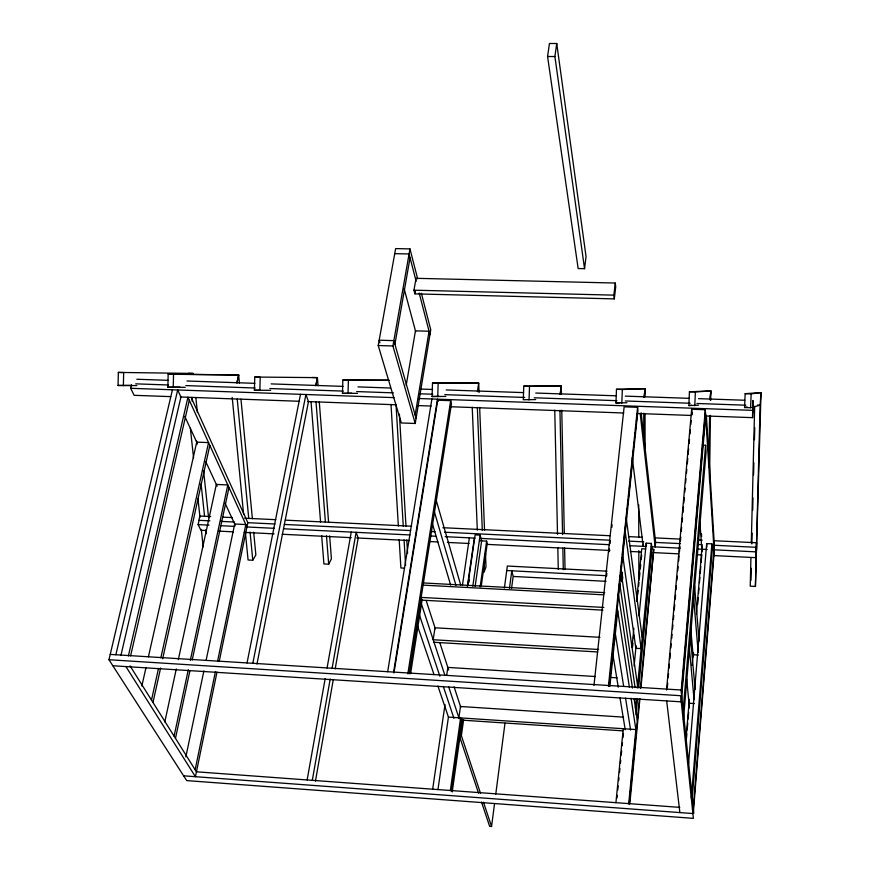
<?xml version="1.0" encoding="UTF-8"?>
<svg xmlns="http://www.w3.org/2000/svg" width="870" height="870" viewBox="0 0 870 870"><rect width="100%" height="100%" fill="white"/><g stroke="black" fill="none" stroke-linecap="round" stroke-linejoin="round"><path stroke-width="1.3" d="M708.843 467.19L709.572 415.61M709.518 480.534L710.453 415.36M710.67 400.417L710.812 390.913L689.421 391.772L688.855 405.583L698.534 405.192M136.807 385.584L118.059 385.475L118.353 372.414L193.27 373.447L188.442 373.284M123.377 385.66L123.67 372.588L118.353 372.414M185.256 387.313L167.867 387.226L168.171 374.1L238.652 374.981L239.424 383.039M173.228 387.422L173.543 374.285L238.652 374.981L236.934 382.909L238.652 374.981M750.93 557.779L750.234 586.173L755.421 586.445L761.022 392.609L745.155 393.664L744.568 407.541L750.571 407.747L760.13 405.181L761.022 392.609L751.169 393.86L745.155 393.664M751.299 542.902L754.671 406.312M750.94 580.507L751.245 568.327M751.854 543.967L752.115 533.147M752.691 510.146L752.996 497.966M753.561 474.966L753.866 462.786M754.442 439.785L754.736 427.605M755.421 586.445L760.13 405.148M270.635 390.304L254.41 390.282L254.758 377.036L317.409 377.634L318.039 385.747M259.858 390.467L260.217 377.221L254.758 377.036M357.483 393.349L342.465 393.381L342.856 380.016L388.357 380.157M348.022 393.577L348.413 380.212L389.466 380.32M445.821 396.437L432.075 396.535L432.51 383.061L478.685 383.083L479.065 392.544M437.73 396.731L438.165 383.257L478.685 383.083L477.402 391.62M561.433 393.969L561.27 385.867L523.773 386.149L523.283 399.743L535.702 399.569M529.036 399.95L529.525 386.345L561.27 385.867L560.182 394.48L561.27 385.867M626.976 402.723L615.96 403.006L616.482 389.292L645.029 388.694L645.029 396.796M621.811 403.212L622.344 389.499L645.029 388.694L644.126 397.383L645.029 388.694M694.793 405.79L695.369 391.968L710.812 390.913L710.061 399.667L710.812 390.913M750.571 407.747L751.169 393.86M714.411 540.738L756.508 542.76L756.291 550.797M714.248 555.604L756.237 557.681L756.4 547.306L714.161 545.262M756.498 550.862L756.508 542.76M756.237 557.681L756.4 547.306M752.572 417.654L752.735 405.431L752.572 417.654L705.102 415.947M691.356 797.942L711.899 543.859L706.657 543.598L688.551 763.762M692.096 800.106L712.269 549.72L711.899 543.859M693.51 810.438L714.172 552.298L705.287 409.716L691.683 409.237L666.561 689.975M682.95 712.715L705.613 445.266L702.21 445.135M683.439 719.86L706.059 452.161L705.613 445.266M685.951 739.815L689.334 699.262M692.15 665.463L693.172 653.305M696.435 614.1L702.133 545.816M686.517 737.956L686.854 733.899M687.191 729.854L687.757 723.1M688.094 719.055L688.648 712.312M688.986 708.256L689.442 702.862M693.26 656.97L693.597 652.924M697.653 604.335L698.208 597.592M698.545 593.547L699.001 588.142M699.447 582.748L699.893 577.343M700.23 573.297L700.796 566.555M701.133 562.498L701.698 555.756M681.199 690.889L705.287 409.716M681.471 693.542L705.483 412.848M705.679 415.969L681.254 701.84L112.85 665.746M667.355 687.213L667.714 683.146M668.203 677.73L668.562 673.674M669.041 668.258L669.411 664.191M669.889 658.775L670.379 653.359M670.857 647.943L671.227 643.887M671.705 638.471L672.064 634.404M672.553 628.988L672.912 624.932M673.402 619.516L673.761 615.449M674.25 610.033L674.729 604.617M675.218 599.202L675.577 595.145M676.055 589.729L676.425 585.662M676.904 580.246L677.273 576.19M677.752 570.774L678.121 566.707M678.6 561.291L679.089 555.876M679.448 551.819L679.927 546.404M680.416 540.988L680.775 536.92M681.264 531.505L681.623 527.448M682.113 522.033L682.471 517.965M682.95 512.55L683.439 507.134M683.798 503.077L684.288 497.662M684.766 492.246L685.136 488.179M685.614 482.763L685.984 478.707M686.463 473.291L686.821 469.224M687.311 463.808L687.789 458.392M688.159 454.336L688.638 448.92M689.127 443.504L689.486 439.437M689.975 434.021L690.334 429.965M690.813 424.549L691.182 420.482M691.661 415.066L691.9 412.358M628.727 803.608L635.872 729.549L448.441 717.097M629.217 804.337L639.352 699.099M640.385 688.3L653.761 549.34L651.097 549.209M629.836 803.706L639.939 698.643M640.972 687.865L653.761 549.34M635.372 708.18L636.296 698.719M637.329 688.05L651.369 543.435L646.192 543.184L639.026 616.058M636.035 714.738L637.59 698.599M638.634 687.833L652.032 549.253L651.369 543.435M615.916 802.673L623.279 728.712M616.971 798.029L617.243 795.31M617.765 789.971L618.178 785.882M618.7 780.575L618.983 777.791M619.505 772.527L619.918 768.362M620.44 763.131L620.723 760.282M621.245 755.073L621.658 750.843M622.18 745.677L622.463 742.762M622.974 737.629L623.409 733.334M631.99 647.106L633.86 628.238M636.546 601.29L641.766 548.742L645.768 548.937M632.544 647.236L632.947 643.18M633.48 637.764L633.751 635.067M637.775 594.493L638.178 590.436M638.58 586.38L638.982 582.324M639.526 576.919L639.928 572.862M640.331 568.806L640.733 564.739M641.266 559.334L641.679 555.278M643.398 544.087L643.18 546.338L632.272 457.522M634.11 665.996L636.1 645.747M608.402 686.343L637.579 407.312L624.138 406.834L593.96 685.44M618.124 596.646L618.69 591.252M618.972 588.566L619.527 583.183M619.81 580.486L620.375 575.103M620.799 571.057L621.365 565.674M621.637 562.977L622.202 557.594M622.485 554.908L623.05 549.514M623.333 546.828L623.888 541.444M624.171 538.747L624.736 533.364M625.595 525.175L625.041 530.482L641.157 648.607L635.85 648.291L622.561 554.364M625.998 521.239L626.563 515.856M626.846 513.169L627.411 507.775M627.694 505.089L628.249 499.706M628.531 497.009L629.097 491.626M629.38 488.929L629.945 483.546M630.358 479.5L630.924 474.117M631.207 471.431L631.772 466.037M632.055 463.351L632.61 457.968M632.892 455.271L633.458 449.888M633.741 447.191L634.306 441.808M634.719 437.762L635.285 432.379M635.568 429.693L635.992 425.647M636.416 421.613L636.829 417.567M609.141 686.299L637.928 410.422L637.579 407.312M609.87 686.234L617.722 610.957M621.506 575.342L621.854 571.927L622.681 577.615L622.202 582.15L621.55 577.615M606.575 576.016L606.858 573.319M609.196 551.71L609.489 549.013M610.077 543.609L610.37 540.912M611.827 527.416L612.121 524.708M614.318 298.888L613.872 295.147L615.253 283.033L416.023 278.313L413.979 290.178L414.946 293.864L614.318 298.888L615.71 286.806L615.253 283.033M584.542 268.678L586.043 256.574L556.735 43.5L549.448 43.5L547.578 56.517L578.148 268.536L584.542 268.678L554.897 56.528L556.735 43.5M481.512 802.053L489.647 826.348L491.561 826.5L494.53 803.695M495.748 794.299L504.991 723.198M509.461 588.294L511.799 570.807L513.159 576.44L511.549 588.511M504.382 588.022L507.351 566.033L607.043 571.166M458.871 717.783L460.48 706.483L623.529 717.141M450.345 790.482L460.611 717.913L461.328 720.099M451.28 791.211L461.535 718.609M480.153 586.848L486.613 541.129L480.164 540.814M452.226 791.928L462.448 719.436M481.186 586.543L487.243 543.587L486.613 541.129M463.623 719.686L461.372 735.705L480.501 793.255M472.812 586.25L480.131 535.126L475.129 534.876L467.745 585.978M475.129 586.467L481.632 540.89L480.131 535.126M437.958 789.579L448.463 716.956M467.342 586.51L474.346 538.095M468.984 582.182L469.376 579.496M446.691 675.174L447.832 667.42L595.515 676.523M432.662 789.188L445.027 704.515M462.492 584.89L469.365 537.856M407.845 673.815L450.682 400.668L437.719 400.2L393.958 672.956M409.226 673.771L451.476 403.745L450.682 400.668M410.586 673.706L422.07 600.159L421.167 597.407M393.631 672.075L437.447 399.178L438.078 401.559M387.683 671.705L431.901 398.982M415.142 415.055L429.062 331.242L415.447 330.85L406.192 385.323M417.676 278.889L409.966 248.896L395.643 248.602L378.222 345.531L401.331 422.961L415.229 423.483L430.748 329.752L421.363 293.244M414.946 293.864L415.392 291.233M315.451 781.119L333.297 679.6M335.178 668.921L358.201 538.019L356.124 532.32L332.09 668.323M415.229 423.483L392.925 345.977L409.966 248.896M394.904 344.303L410.053 257.759M307.143 779.955L325.162 678.676M327.066 668.008L351.252 532.081M312.308 780.325L330.208 678.991M317.409 377.634L315.843 385.627L317.409 377.634L312.45 377.471M256.965 664.038L308.491 401.603L305.903 394.512L252.833 663.299M247.047 662.929L300.498 394.317M195.141 769.732L215.412 671.662M217.609 661.059L245.829 524.545L234.704 524.001L206.103 660.33M217.021 672.01L195.424 776.703L125.932 666.583M219.218 661.363L247.83 522.685L191.248 397.623M185.832 756.954L203.884 670.922M174.087 736.15L188.301 669.693M190.291 660.384L227.82 484.938L216.336 484.427L178.317 659.634M175.479 738.369L189.921 670.683M192.183 660.069L229.006 487.548M164.778 722.024L176.295 668.921M206.331 530.515L200.916 530.243L198.121 524.61L199.067 520.325M152.979 702.471L160.602 668.019M162.657 658.742L209.833 445.396M151.489 700.089L158.514 668.399M160.852 657.829L208.561 442.602L196.718 442.123L148.411 656.828M141.853 685.995L146.029 667.431M128.379 655.98L187.942 397.253L246.939 526.981L274.148 528.318M130.598 655.882L189.301 400.243M115.862 654.751L177.697 389.967L180.938 396.992L120.908 655.512M108.978 659.732L680.623 695.706L693.379 818.355L186.702 780.597L108.978 659.732L172.434 389.782M170.748 396.633L134.132 395.306L130.663 388.303L131.511 384.855M321.661 535.539L323.912 563.956L328.686 564.195L331.416 558.866L329.643 535.876M245.318 531.777L248.08 559.997L252.778 560.247L255.856 554.962L253.681 532.135M744.568 407.541L747.102 406.899M688.855 405.583L691.443 405.192M615.96 403.006L619.929 402.647M432.075 396.535L438.687 396.296M342.465 393.381L351.763 393.164M254.41 390.282L259.836 390.195M167.867 387.226L179.981 387.128M118.059 385.475L131.587 385.399M547.578 56.517L554.897 56.528M394.73 253.659L409.074 253.964L416.143 281.293M413.979 290.178L613.872 295.147M378.222 345.531L392.925 345.977M168.171 374.1L173.543 374.285M342.856 380.016L348.413 380.212M432.51 383.061L438.165 383.257M523.773 386.149L529.525 386.345M616.482 389.292L622.344 389.499M689.421 391.772L695.369 391.968M136.797 379.255L168.008 380.331M187.006 380.995L254.856 383.333M271.135 383.898L343.063 386.378M357.983 386.889L390.554 388.02M420.406 389.053L432.618 389.466M446.19 389.945L523.533 392.609M535.746 393.033L615.819 395.796M625.312 396.122L689.094 398.329M698.588 398.656L744.731 400.243M757.422 405.05L760.13 405.181M135.666 383.844L168.399 384.986M185.821 385.595L255.171 388.02M269.874 388.542L343.291 391.108M356.646 391.576L393.457 392.859M419.22 393.762L432.771 394.24M444.766 394.654L524.751 397.459M534.245 397.786L616.939 400.678M625.291 400.972L690.149 403.245M696.924 403.484L745.731 405.192M130.663 388.303L394.012 397.633M418.448 398.503L752.387 410.346M180.242 396.97L299.584 401.287M307.73 401.581L395.883 404.767M417.578 405.55L431.139 406.04M450.127 406.725L623.736 413M637.297 413.489L691.541 415.458M210.681 516.562L199.817 516.04L198.882 520.314L209.909 520.858M222.894 517.15L232.399 517.606M244.622 518.194L275.855 519.694M285.36 520.151L411.63 526.209M442.863 527.709L609.87 535.724M628.879 536.627L642.451 537.279M654.675 537.867L680.471 539.106M698.121 539.955L702.199 540.15M220.762 521.38L234.324 522.033M247.7 522.674L274.996 524.001M284.305 524.447L410.607 530.569M430.759 531.537L435.011 531.755M444.505 532.212L609.946 540.216M628.727 541.118L643.843 541.858M654.49 542.369L680.46 543.63M697.892 544.468L702.155 544.685M198.121 524.61L208.985 525.132M221.197 525.73L234.78 526.394M283.653 528.786L409.9 534.952M430.269 535.942L435.696 536.214M445.201 536.67L475.063 538.128M480.501 538.399L609.468 544.696M629.826 545.697L646.116 546.49M651.195 546.73L680.057 548.144M697.707 549.003L707.256 549.47M712.639 549.742L756.084 551.863M218.522 531.113L233.421 531.853M244.252 532.386L274.05 533.865M282.185 534.256L351.262 537.671M356.678 537.943L409.498 540.553M429.813 541.553L437.936 541.956M447.419 542.423L469.093 543.489M486.7 544.359L609.957 550.449M630.271 551.46L641.103 551.993M653.294 552.591L679.035 553.864M696.642 554.734L702.057 555.006M506.742 570.535L606.542 575.712M404.539 568.154L400.896 567.969L399.178 539.574M513.485 576.462L606.096 581.312M423.831 582.976L604.737 592.644M422.505 585.097L603.834 594.841M420.569 597.375L603.845 607.434M421.482 600.126L602.943 610.142M599.952 637.318L435 627.792L433.184 639.733L598.636 649.488M698.393 655.045L693.042 654.729L690.66 627.759M434.021 642.277L597.744 651.967M610.414 677.436L617.189 677.861M110.24 654.403L681.112 690.008L693.792 813.189M694.423 703.558L689.007 703.21L686.658 678.937M460.937 720.066L622.746 730.843M196.827 771.831L679.764 807.371M183.635 775.822L692.879 813.548L714.379 545.272L706.353 415.186M130.043 665.865L196.435 771.799M184.777 416.393L197.262 443.298M205.766 461.633L217.141 486.167M225.058 503.208L235.27 525.219M417.546 626.041L434.021 674.576M437.914 686.071L448.322 716.728M419.373 614.872L439.872 676.197M443.287 686.408L453.955 718.348M459.686 736.836L478.522 793.103M483.481 802.205L491.561 826.5M421.33 603.693L444.874 675.25M448.659 686.756L459.175 718.696M426.159 600.485L435.337 628.825M439.915 642.995L448.681 670.052M454.096 686.8L460.774 707.408M432.129 522.826L450.66 585.097M379.94 342.791L379.179 340.203L393.86 340.638L416.077 418.339M434.271 511.419L455.945 585.379M436.066 499.793L460.698 585.075M404.148 288.753L415.664 331.655M419.177 293.005L429.943 334.656M612.806 654.001L618.255 687.202M619.995 697.827L625.225 729.702M615.025 631.75L623.659 686.223M625.552 698.175L630.609 730.061M617.287 608.173L629.423 687.42M631.065 698.164L636.209 731.746M618.603 595.635L632.49 688.083M634.1 698.795L637.318 720.229M619.788 583.89L635.1 687.594M620.875 570.274L637.569 685.527M626.291 518.542L642.234 637.503M646.192 543.184L646.475 545.512M666.67 700.915L679.883 812.58M640.2 413.598L655.197 546.925L655.632 542.423L641.157 412.815M190.356 428.236L193.564 457.914M197.936 498.369L199.98 517.258M201.296 529.395L203.188 546.925M195.848 397.71L197.425 412.543M203.569 470.496L208.582 517.672M191.835 397.394L192.27 401.44M196.457 440.568L196.892 444.613M201.079 483.753L204.548 516.138M205.994 529.623L206.429 533.68M232.203 397.416L243.622 514.311M240.968 399.156L252.387 518.705M237.216 398.938L248.766 518.574M250.06 532.016L252.778 560.247M689.377 648.248L694.053 699.513M690.323 635.655L695.119 689.442M693.575 597.037L698.175 652.348M694.597 586.097L699.088 641.212M311.047 401.603L320.584 522.011M319.29 401.983L328.599 522.348M316.006 401.777L325.413 522.239M326.467 535.779L328.686 564.195M701.448 533.854L701.644 536.562M691.683 409.237L692.052 414.435M699.882 522.196L702.036 551.7M706.657 543.598L706.897 547.121M391 404.387L398.362 526.056M399.395 414.131L405.985 526.328M406.779 539.846L407.573 553.363M396.035 404.572L403.267 526.296M404.061 539.813L405.594 565.511M477.336 407.41L482.306 530.395M483.72 565.533L483.992 572.297L486.004 566.838L485.46 553.331M472.225 407.225L477.325 530.156M479.653 407.399L484.546 530.352M554.755 410.118L557.518 534.321M557.811 547.828L558.29 569.426M561.77 410.183L564.293 533.092M564.597 547.959L565.043 569.567M559.954 410.303L562.564 534.561M562.846 548.067L563.303 569.687M638.711 504.807L638.787 537.192M638.819 550.677L638.895 580.366M645.051 414.348L645.083 448.115M643.756 413.228L643.789 440.231M752.865 400.526L752.702 412.761L752.865 400.526"/></g></svg>
